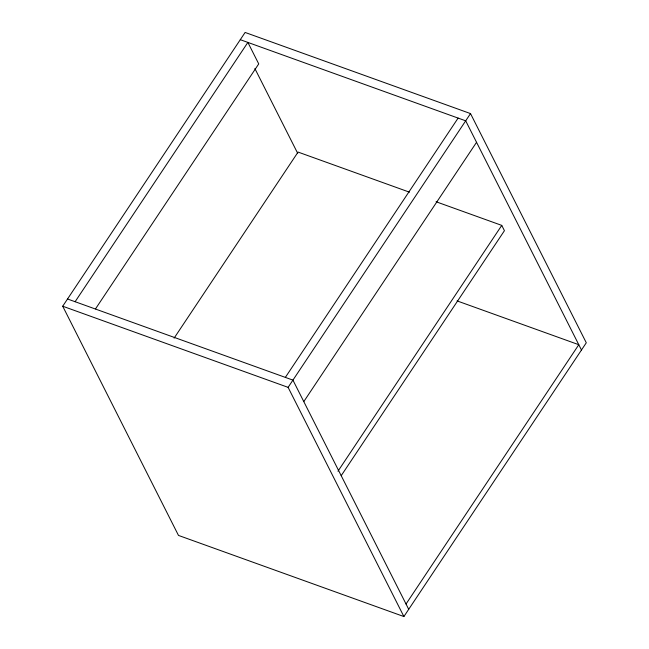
<?xml version="1.0" encoding="UTF-8"?>
<svg xmlns="http://www.w3.org/2000/svg" width="649" height="649" viewBox="0 0 649 649"><rect width="100%" height="100%" fill="white"/><g stroke="black" fill="none" stroke-linecap="round" stroke-linejoin="round"><path stroke-width="0.97" d="M62.71 306.223L245.111 32.45L470.517 113.583L586.29 342.777L403.889 616.55L178.483 535.417L62.71 306.223L288.107 387.356L403.889 616.55M75.114 301.72L247.877 42.412L258.732 63.902L95.5 308.892M174.11 338.137L298.069 152.077L409.43 192.161M285.349 377.394L458.113 118.086M288.107 387.356L470.517 113.583M303.789 401.609L476.553 142.301M337.967 471.223L501.758 225.39L436.079 201.75M341.204 475.676L504.435 230.687L501.758 225.39M406.031 604.016L578.794 344.708L457.058 300.893M240.292 39.686L465.698 120.819L581.472 350.014M67.528 298.986L292.934 380.119L408.708 609.314M254.879 68.559L297.729 153.383"/></g></svg>
